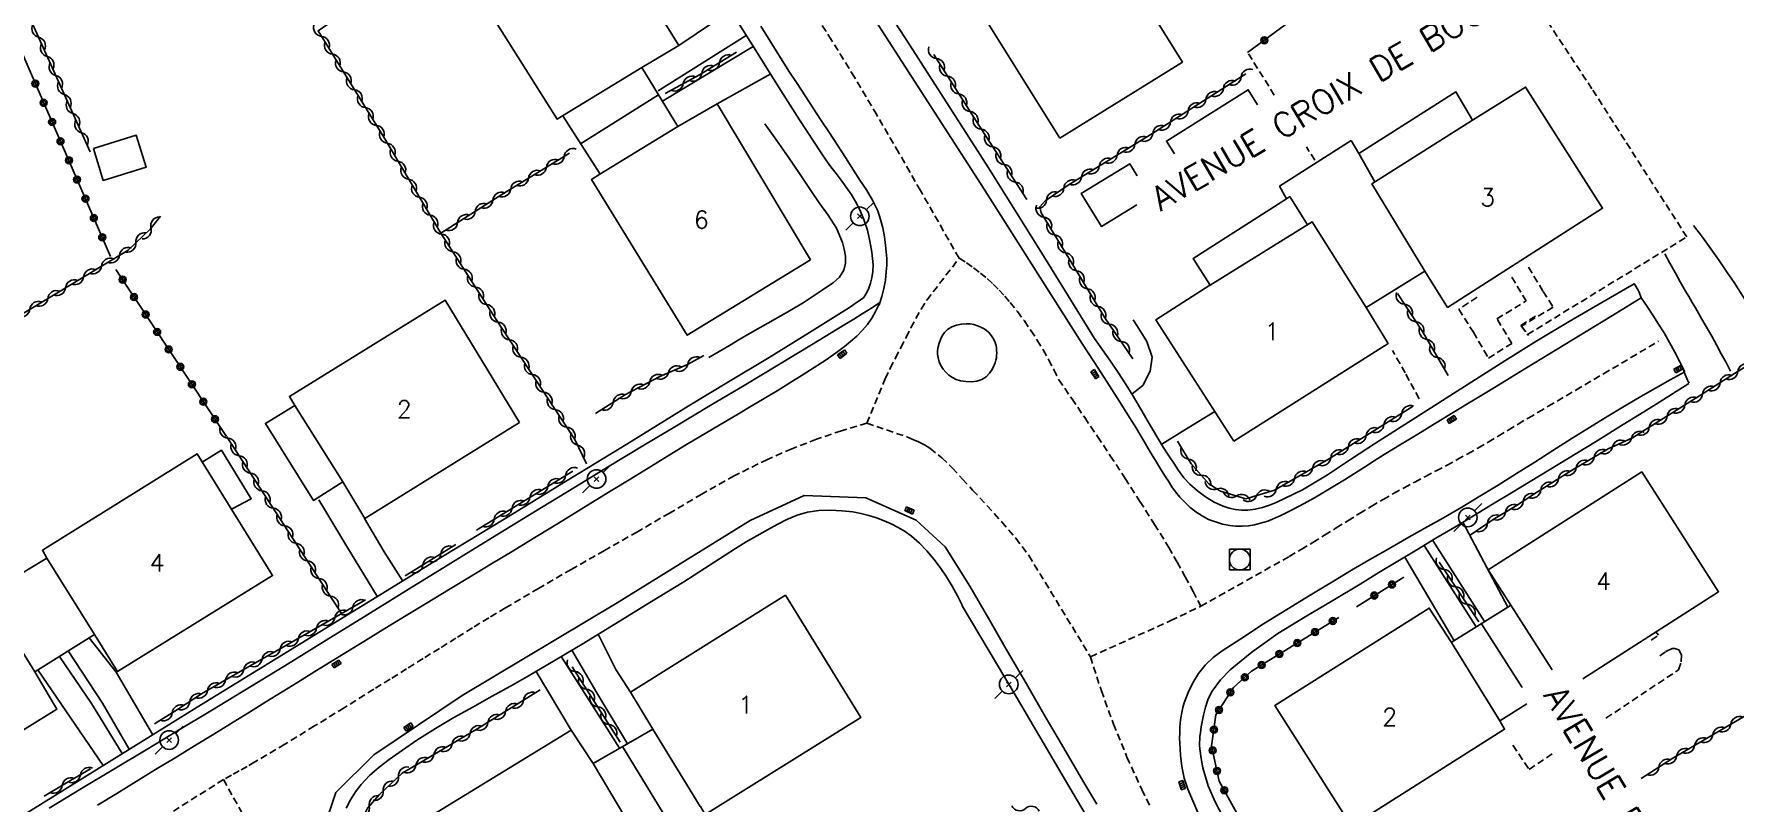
# Model space of a CAD drawing. Header units: millimetres. Extents: x 157000 to 158001, y 157000 to 158002.
# Drawn here: x 157635.6 to 157757.5, y 157422.8 to 157477.9 of the extents above; entities that cross this region are included whole.
import ezdxf
from ezdxf.enums import TextEntityAlignment as Align

# ---------------------------------------------------------------- set-up
doc = ezdxf.new("R2010")
doc.units = ezdxf.units.MM
doc.linetypes.add('DASHED', pattern=[0.75, 0.5, -0.25])
doc.layers.get('0').update_dxf_attribs({"linetype": 'CONTINUOUS'})
for name, color, linetype in [('W0001', 6, 'DASHED'), ('W0008', 7, 'CONTINUOUS'), ('W0014', 7, 'CONTINUOUS'), ('W0015', 2, 'CONTINUOUS'), ('W0017', 7, 'CONTINUOUS'), ('W0101', 7, 'CONTINUOUS'), ('W0104', 1, 'CONTINUOUS'), ('W0112', 1, 'DASHED'), ('W0211', 2, 'CONTINUOUS'), ('W0214', 2, 'CONTINUOUS'), ('W0300', 7, 'CONTINUOUS'), ('W0310', 3, 'CONTINUOUS'), ('W0323', 7, 'CONTINUOUS'), ('W0401', 7, 'CONTINUOUS'), ('W0420', 7, 'CONTINUOUS'), ('W0473', 7, 'CONTINUOUS'), ('W0989', 7, 'CONTINUOUS'), ('W0991', 7, 'CONTINUOUS')]:
    doc.layers.add(name, color=color, linetype=linetype)
doc.styles.get("Standard").update_dxf_attribs({"font": 'romans.shx', "width": 0.85})

# ---------------------------------------------------------------- blocks, each defined once
blk = doc.blocks.new('T473')
for p, q in [((-0.166667, 0.166667), (0.166667, -0.166667)), ((-0.166667, -0.166667), (0.166667, 0.166667)), ((0.500001, 0.500001), (1.000002, 1.000002)), ((-1.000002, -1.000002), (-0.500001, -0.500001))]:
    blk.add_line(p, q)
blk.add_ellipse((0, 0), major_axis=(0.471405, 0.471405), ratio=1, start_param=5.4977871438, end_param=11.780972451)
blk = doc.blocks.new('T401')
for p, q in [((-0.3, 0.3), (0, 0.3)), ((-0.3, -0.25), (-0.3, 0.3)), ((-0.3, 0.15), (0, 0.15)), ((-0.3, 0), (0, 0)), ((0, 0.3), (0, -0.25)), ((-0.3, -0.15), (0, -0.15)), ((-0.3, -0.25), (-0.3, -0.3)), ((-0.3, -0.3), (0, -0.3)), ((0, -0.3), (0, -0.25))]:
    blk.add_line(p, q)
blk = doc.blocks.new('T420')
for p, q in [((0.75, 0.75), (-0.75, 0.75)), ((-0.75, 0.75), (-0.75, -0.75)), ((0.75, 0.75), (0.75, -0.75)), ((0.75, -0.75), (-0.75, -0.75))]:
    blk.add_line(p, q)
blk.add_ellipse((0, 0), major_axis=(-0.53, 0.53), ratio=1, start_param=3.926991, end_param=10.210176)
blk = doc.blocks.new('t310o')
at = {"color": 0, "linetype": 'Continuous'}
for centre, start, end in [((-0.5, 0.38), 216.8699, 323.1304), ((0.5, -0.37), 36.8699, 143.1303)]:
    blk.add_arc(centre, 0.625, start, end, dxfattribs=at)
blk = doc.blocks.new('t323o')
at = {"color": 0, "linetype": 'Continuous'}
for radius in [0.25, 0.15]:
    blk.add_circle((0, 0), radius, dxfattribs=at)

msp = doc.modelspace()

# ---------------------------------------------------------------- linework, layer by layer
at = {"layer": 'W0001'}
for points in [[(157701.9, 157461.83), (157699.13, 157466.69), (157697.57, 157469.4), (157695.99, 157472.11), (157694.4, 157474.8), (157692.76, 157477.46), (157691.63, 157479.24)], [(157695.28, 157450.01), (157696.6, 157453.18), (157696.95, 157453.94), (157697.33, 157454.68), (157697.71, 157455.42), (157698.1, 157456.16), (157698.45, 157456.84), (157698.8, 157457.51), (157699.17, 157458.18), (157699.58, 157458.83), (157701.9, 157461.83)], [(157701.9, 157461.83), (157702.43, 157461.5), (157702.94, 157461.15), (157703.44, 157460.77), (157703.92, 157460.37), (157704.35, 157459.97), (157704.77, 157459.55), (157705.17, 157459.11), (157705.55, 157458.66), (157706.08, 157458.01), (157706.58, 157457.34), (157707.05, 157456.66), (157707.51, 157455.96), (157707.93, 157455.27), (157708.32, 157454.57), (157708.7, 157453.85), (157709.05, 157453.13), (157709.98, 157451.77), (157710.91, 157450.41), (157711.83, 157449.05), (157712.74, 157447.68), (157713.81, 157446.05), (157714.87, 157444.41), (157715.92, 157442.76), (157716.93, 157441.1), (157717.53, 157440.06), (157718.12, 157439.01), (157718.68, 157437.96), (157719.23, 157436.89)], [(157719.23, 157436.89), (157725.58, 157440.46), (157726.43, 157440.96), (157727.27, 157441.47), (157728.1, 157441.98), (157728.94, 157442.5), (157729.77, 157443.02), (157730.61, 157443.54), (157731.45, 157444.05), (157732.3, 157444.54), (157733.05, 157444.97), (157733.81, 157445.38), (157734.57, 157445.79), (157735.34, 157446.19), (157736.1, 157446.59), (157736.86, 157446.99), (157737.62, 157447.4), (157738.38, 157447.82), (157739.11, 157448.23), (157739.83, 157448.65), (157740.55, 157449.08), (157741.27, 157449.51), (157741.98, 157449.94), (157742.7, 157450.37), (157743.42, 157450.79), (157744.14, 157451.22), (157746.12, 157452.39), (157748.1, 157453.55), (157750.08, 157454.71), (157752.06, 157455.88)], [(157695.28, 157450.01), (157693.46, 157449.47), (157691.67, 157448.86), (157689.9, 157448.18), (157688.16, 157447.42), (157685.77, 157446.24), (157683.44, 157444.93), (157681.14, 157443.57), (157678.83, 157442.23), (157676.46, 157440.88), (157674.09, 157439.53), (157671.73, 157438.17), (157669.38, 157436.78), (157668.18, 157436.07), (157667, 157435.34), (157665.82, 157434.61), (157664.64, 157433.87), (157663.46, 157433.14), (157662.28, 157432.4), (157661.1, 157431.67), (157659.92, 157430.94), (157657.8, 157429.62), (157655.68, 157428.31), (157653.55, 157427.01), (157651.4, 157425.73), (157650.85, 157425.41), (157650.28, 157425.09), (157649.72, 157424.78), (157649.15, 157424.47)], [(157695.28, 157450.01), (157698.14, 157449.03), (157698.57, 157448.85), (157698.99, 157448.67), (157699.41, 157448.46), (157699.81, 157448.21), (157700.65, 157447.54), (157701.42, 157446.79), (157702.15, 157446), (157702.87, 157445.22), (157703.92, 157444.09), (157704.96, 157442.94), (157705.96, 157441.76), (157706.9, 157440.53), (157711.32, 157433.27)], [(157711.32, 157433.27), (157717.08, 157435.86), (157719.23, 157436.89)], [(157711.32, 157433.27), (157712.1, 157430.84), (157712.97, 157428.44), (157713.94, 157426.07), (157715, 157423.75), (157715.64, 157422.47)], [(157649.15, 157424.47), (157639.73, 157418.55), (157637.09, 157416.88), (157634.46, 157415.21)], [(157649.15, 157424.47), (157652.62, 157418.19)]]:
    msp.add_lwpolyline(points, dxfattribs=at)
at = {"layer": 'W0008'}
for points in [[(157753.94, 157453.7), (157753.59, 157454.41), (157753.23, 157455.11), (157752.85, 157455.8), (157752.45, 157456.48), (157752.06, 157457.12), (157751.66, 157457.76), (157751.24, 157458.38), (157750.81, 157458.99)], [(157696.15, 157458.5), (157695.9, 157458.01), (157695.63, 157457.54), (157695.32, 157457.09), (157694.97, 157456.67), (157694.57, 157456.25), (157694.12, 157455.87), (157693.67, 157455.51), (157693.2, 157455.16), (157692.37, 157454.56), (157691.51, 157454), (157690.64, 157453.46), (157689.77, 157452.91), (157688.86, 157452.34), (157687.93, 157451.78), (157687, 157451.23), (157686.07, 157450.68), (157685.14, 157450.14), (157684.21, 157449.59), (157683.28, 157449.04), (157682.35, 157448.48), (157680.98, 157447.64), (157679.6, 157446.8), (157678.23, 157445.96), (157676.86, 157445.12), (157675.48, 157444.27), (157674.11, 157443.43), (157672.74, 157442.59), (157671.36, 157441.75), (157669.85, 157440.82), (157668.33, 157439.9), (157666.8, 157438.98), (157665.28, 157438.06), (157663.76, 157437.14), (157662.24, 157436.22), (157660.72, 157435.3), (157659.2, 157434.37), (157658.03, 157433.65), (157656.86, 157432.93), (157655.69, 157432.21), (157654.52, 157431.48), (157653.36, 157430.75), (157652.19, 157430.03), (157651.02, 157429.3), (157649.85, 157428.58), (157648.46, 157427.73), (157647.07, 157426.88), (157645.68, 157426.03), (157644.28, 157425.18), (157642.89, 157424.33), (157641.5, 157423.48), (157640.11, 157422.63)]]:
    msp.add_lwpolyline(points, dxfattribs=at)
at = {"layer": 'W0014'}
for points in [[(157710.71, 157455.74), (157703.48, 157467.12), (157696.36, 157478.16), (157689.1, 157489.53), (157680.71, 157502.87), (157675.77, 157510.37), (157671.4, 157517.2), (157669.99, 157520.73), (157669.88, 157522.74), (157670.52, 157525.64), (157671.52, 157527.77), (157673.11, 157529.63), (157676.43, 157532.02), (157684.24, 157536.82), (157696.2, 157544.25), (157708.75, 157552.06), (157713.17, 157554.72)], [(157695.05, 157458.99), (157695.26, 157459.33), (157695.42, 157459.68), (157695.55, 157460.05), (157695.65, 157460.43), (157695.71, 157460.89), (157695.73, 157461.35), (157695.7, 157461.81), (157695.65, 157462.26), (157695.51, 157463.06), (157695.32, 157463.84), (157695.07, 157464.6), (157694.76, 157465.35), (157694.47, 157465.89), (157694.15, 157466.42), (157693.81, 157466.93), (157693.45, 157467.42), (157693.08, 157467.9), (157692.71, 157468.39), (157692.35, 157468.88), (157692, 157469.38), (157690.46, 157471.75), (157688.94, 157474.13), (157687.44, 157476.53), (157685.94, 157478.92)], [(157687.67, 157478.47), (157688.34, 157477.39), (157689.02, 157476.32), (157689.7, 157475.24), (157690.28, 157474.35), (157690.86, 157473.47), (157691.44, 157472.59), (157692.02, 157471.71), (157692.61, 157470.82), (157693.19, 157469.94), (157693.76, 157469.05), (157694.32, 157468.15), (157694.78, 157467.44), (157695.25, 157466.73), (157695.7, 157466), (157696.06, 157465.23), (157696.27, 157464.62), (157696.43, 157464.01), (157696.54, 157463.38), (157696.63, 157462.76), (157696.68, 157462.29), (157696.71, 157461.81), (157696.71, 157461.34), (157696.68, 157460.86), (157696.61, 157460.26), (157696.5, 157459.67), (157696.35, 157459.08), (157696.17, 157458.5)], [(157711.62, 157456.07), (157709.73, 157459.14), (157707.83, 157462.2), (157705.92, 157465.26), (157704, 157468.31), (157702.6, 157470.52), (157701.19, 157472.72), (157699.78, 157474.91), (157698.36, 157477.11), (157696.94, 157479.3)], [(157634.64, 157421.82), (157637.79, 157423.78), (157640.94, 157425.74), (157644.1, 157427.7), (157647.26, 157429.65), (157651.66, 157432.36), (157656.06, 157435.06), (157660.46, 157437.75), (157664.86, 157440.45), (157669.27, 157443.14), (157673.68, 157445.83), (157678.08, 157448.52), (157682.48, 157451.22), (157685.37, 157452.98), (157688.27, 157454.73), (157691.16, 157456.5), (157694.03, 157458.31), (157694.29, 157458.47), (157694.54, 157458.65), (157694.8, 157458.82), (157695.05, 157458.99)], [(157750.82, 157459), (157748.63, 157457.66), (157746.43, 157456.32), (157744.24, 157454.98), (157742.04, 157453.64), (157740.84, 157452.91), (157739.63, 157452.17), (157738.42, 157451.44), (157737.21, 157450.7), (157736, 157449.97), (157734.8, 157449.23), (157733.59, 157448.5), (157732.38, 157447.76), (157731.67, 157447.32), (157730.96, 157446.87), (157730.25, 157446.41), (157729.54, 157445.96), (157728.83, 157445.51), (157728.11, 157445.08), (157727.38, 157444.66), (157726.64, 157444.26), (157725.79, 157443.81), (157724.92, 157443.38), (157724.03, 157443), (157723.09, 157442.73), (157722.65, 157442.66), (157722.2, 157442.62), (157721.75, 157442.63), (157721.31, 157442.68), (157720.79, 157442.78), (157720.28, 157442.93), (157719.79, 157443.12), (157719.32, 157443.36), (157718.88, 157443.65), (157718.47, 157443.98), (157718.09, 157444.34), (157717.73, 157444.72), (157717.43, 157445.08), (157717.16, 157445.46), (157716.91, 157445.86), (157716.65, 157446.25), (157716.35, 157446.73), (157716.05, 157447.22), (157715.75, 157447.71), (157715.46, 157448.2), (157715.17, 157448.69), (157714.88, 157449.18), (157714.59, 157449.67), (157714.29, 157450.16), (157713.41, 157451.56), (157712.52, 157452.96), (157711.62, 157454.35), (157710.71, 157455.74)], [(157750.32, 157460.01), (157747.98, 157458.66), (157745.65, 157457.3), (157743.33, 157455.91), (157741.04, 157454.48), (157731.77, 157448.58), (157730.04, 157447.45), (157728.31, 157446.31), (157726.52, 157445.24), (157724.64, 157444.33), (157724.16, 157444.13), (157723.65, 157443.96), (157723.14, 157443.84), (157722.61, 157443.77), (157722.16, 157443.78), (157721.71, 157443.82), (157721.27, 157443.92), (157720.84, 157444.06), (157720.18, 157444.36), (157719.57, 157444.73), (157718.99, 157445.16), (157718.45, 157445.63), (157718.01, 157446.1), (157717.64, 157446.61), (157717.29, 157447.14), (157716.95, 157447.67), (157716.54, 157448.3), (157716.14, 157448.94), (157715.76, 157449.59), (157715.38, 157450.24), (157715.01, 157450.89), (157714.63, 157451.54), (157714.24, 157452.19), (157713.84, 157452.83), (157713.3, 157453.65), (157712.75, 157454.46), (157712.19, 157455.27), (157711.62, 157456.07)], [(157750.82, 157459), (157750.77, 157459.14), (157750.72, 157459.27), (157750.66, 157459.41), (157750.6, 157459.54), (157750.53, 157459.66), (157750.46, 157459.79), (157750.39, 157459.9), (157750.31, 157460.02)], [(157636.64, 157422.43), (157638.96, 157423.82), (157641.28, 157425.21), (157643.6, 157426.6), (157645.92, 157428), (157648.24, 157429.39), (157650.55, 157430.8), (157653.54, 157432.62), (157656.52, 157434.46), (157659.5, 157436.29), (157662.47, 157438.13), (157665.45, 157439.97), (157668.43, 157441.81), (157671.41, 157443.64), (157674.4, 157445.46), (157676.81, 157446.92), (157679.22, 157448.38), (157681.64, 157449.82), (157684.06, 157451.27), (157686.48, 157452.71), (157688.89, 157454.16), (157691.31, 157455.62), (157693.71, 157457.08), (157694.34, 157457.47), (157694.96, 157457.85), (157695.58, 157458.24), (157696.2, 157458.63)], [(157754.25, 157452.88), (157754.19, 157452.99), (157754.14, 157453.1), (157754.09, 157453.22), (157754.04, 157453.33), (157753.97, 157453.49), (157753.9, 157453.66), (157753.84, 157453.83), (157753.78, 157453.99)], [(157719.03, 157422.11), (157718.3, 157423.77), (157718.05, 157424.57), (157717.88, 157425.4), (157717.77, 157426.23), (157717.72, 157427.07), (157717.71, 157427.44), (157717.72, 157427.8), (157717.73, 157428.17), (157717.76, 157428.54), (157717.8, 157428.9), (157717.87, 157429.27), (157717.95, 157429.63), (157718.05, 157429.98), (157718.32, 157430.71), (157718.65, 157431.4), (157719.06, 157432.06), (157719.54, 157432.67), (157720.12, 157433.22), (157720.77, 157433.7), (157721.44, 157434.12), (157722.1, 157434.55), (157723.74, 157435.63), (157725.4, 157436.67), (157727.07, 157437.69), (157728.75, 157438.7), (157730.05, 157439.48), (157731.36, 157440.24), (157732.68, 157440.99), (157733.99, 157441.74), (157735.31, 157442.49), (157736.63, 157443.24), (157737.94, 157444), (157739.24, 157444.78), (157740.56, 157445.58), (157741.87, 157446.4), (157743.18, 157447.22), (157744.48, 157448.05), (157745.79, 157448.88), (157747.1, 157449.7), (157748.41, 157450.51), (157749.74, 157451.31), (157750.78, 157451.92), (157751.83, 157452.52), (157752.89, 157453.12), (157753.95, 157453.7)], [(157720.83, 157421.78), (157720.26, 157422.87), (157719.77, 157424.01), (157719.56, 157424.66), (157719.38, 157425.32), (157719.25, 157425.99), (157719.17, 157426.68), (157719.15, 157426.91), (157719.15, 157427.13), (157719.16, 157427.36), (157719.17, 157427.59), (157719.2, 157427.81), (157719.23, 157428.04), (157719.26, 157428.26), (157719.3, 157428.48), (157719.42, 157429.08), (157719.56, 157429.67), (157719.76, 157430.26), (157720.04, 157430.81), (157720.64, 157431.62), (157721.35, 157432.33), (157722.12, 157432.98), (157722.9, 157433.59), (157724.76, 157434.93), (157726.71, 157436.14), (157728.7, 157437.3), (157730.66, 157438.47), (157732.01, 157439.3), (157733.36, 157440.12), (157734.72, 157440.94), (157736.08, 157441.76), (157737.44, 157442.57), (157738.8, 157443.38), (157740.16, 157444.2), (157741.52, 157445.02), (157743.52, 157446.24), (157745.53, 157447.45), (157747.53, 157448.68), (157749.52, 157449.91), (157750.7, 157450.64), (157751.88, 157451.38), (157753.05, 157452.12), (157754.22, 157452.86)], [(157698.64, 157381.67), (157693.29, 157378.4), (157688.67, 157376.2), (157685.69, 157375.9), (157682.85, 157376.94), (157680.9, 157378.45), (157679.53, 157380.34), (157675.11, 157387.42), (157670.11, 157395.25), (157663.6, 157405.82), (157658.35, 157414.05), (157656.56, 157417.59), (157656.32, 157420.92), (157657.2, 157423.55), (157659.92, 157426.25), (157666.27, 157430.49), (157677.39, 157437.14), (157686.92, 157443.04), (157690.78, 157444.83), (157695.21, 157444.65), (157698.82, 157443.07), (157700.9, 157441.14), (157702.68, 157438.33)], [(157702.14, 157436.93), (157701.79, 157437.64), (157701.41, 157438.34), (157700.99, 157439.01), (157700.54, 157439.67), (157700.08, 157440.27), (157699.59, 157440.86), (157699.06, 157441.41), (157698.49, 157441.92), (157698.03, 157442.25), (157697.54, 157442.54), (157697.04, 157442.79), (157696.53, 157443.02), (157695.98, 157443.22), (157695.43, 157443.4), (157694.86, 157443.55), (157694.29, 157443.65), (157693.48, 157443.74), (157692.67, 157443.78), (157691.85, 157443.75), (157691.04, 157443.63), (157690.28, 157443.41), (157689.55, 157443.1), (157688.85, 157442.74), (157688.17, 157442.37), (157687.39, 157441.95), (157686.63, 157441.5), (157685.87, 157441.03), (157685.13, 157440.56), (157684.39, 157440.07), (157683.65, 157439.59), (157682.91, 157439.11), (157682.16, 157438.64), (157679.73, 157437.15), (157677.29, 157435.66), (157674.86, 157434.18), (157672.41, 157432.71), (157671.08, 157431.93), (157669.73, 157431.17), (157668.37, 157430.42), (157667.02, 157429.67), (157665.67, 157428.91), (157664.34, 157428.12), (157663.02, 157427.29), (157661.74, 157426.42), (157661.02, 157425.9), (157660.31, 157425.35), (157659.63, 157424.76), (157659.01, 157424.11), (157658.61, 157423.58), (157658.25, 157423.02), (157657.94, 157422.43)], [(157702.68, 157438.33), (157704.03, 157435.99), (157705.37, 157433.66), (157706.73, 157431.33), (157708.08, 157429), (157709, 157427.42), (157709.92, 157425.85), (157710.84, 157424.27), (157711.77, 157422.7)], [(157702.13, 157436.93), (157703.99, 157433.8), (157705.84, 157430.67), (157707.68, 157427.54), (157709.53, 157424.4), (157710.93, 157422.01)]]:
    msp.add_lwpolyline(points, dxfattribs=at)
at = {"layer": 'W0015'}
msp.add_lwpolyline([(157703.47, 157456.9), (157703.22, 157457), (157702.96, 157457.08), (157702.69, 157457.13), (157702.42, 157457.14), (157702.07, 157457.11), (157701.72, 157457.04), (157701.38, 157456.91), (157701.07, 157456.72), (157700.86, 157456.51), (157700.69, 157456.27), (157700.56, 157456.01), (157700.46, 157455.74), (157700.4, 157455.48), (157700.36, 157455.22), (157700.36, 157454.96), (157700.4, 157454.7), (157700.48, 157454.41), (157700.6, 157454.14), (157700.76, 157453.89), (157700.95, 157453.67), (157701.17, 157453.46), (157701.43, 157453.28), (157701.7, 157453.15), (157701.99, 157453.05), (157702.38, 157452.99), (157702.77, 157452.97), (157703.16, 157453.02), (157703.53, 157453.15), (157703.83, 157453.34), (157704.07, 157453.59), (157704.26, 157453.87), (157704.42, 157454.17), (157704.48, 157454.34), (157704.53, 157454.52), (157704.57, 157454.69), (157704.59, 157454.87), (157704.6, 157455.05), (157704.59, 157455.23), (157704.58, 157455.41), (157704.55, 157455.59), (157704.49, 157455.8), (157704.4, 157456.01), (157704.28, 157456.19), (157704.15, 157456.37), (157704, 157456.53), (157703.84, 157456.67), (157703.66, 157456.79)], close=True, dxfattribs=at)
at = {"layer": 'W0017'}
for points in [[(157681.81, 157477.09), (157685.52, 157479.6)], [(157686.64, 157477.81), (157680.31, 157473.84)], [(157680.62, 157473.1), (157687.14, 157477.01)], [(157688.39, 157475.04), (157684.54, 157472.89)], [(157714.31, 157452.11), (157715.07, 157452.72), (157715.61, 157453.74), (157715.75, 157454.74), (157715.36, 157455.87), (157714.87, 157456.67), (157714.38, 157457.43)], [(157716.44, 157448.51), (157717.89, 157449.42), (157720.23, 157450.84)], [(157660.18, 157437.57), (157657.91, 157441.3), (157655.98, 157444.51)], [(157659.27, 157443.19), (157660.68, 157440.8), (157662, 157438.68)], [(157738.03, 157442.91), (157741.24, 157436.82)], [(157735.26, 157441.24), (157738.99, 157435.42)], [(157739.58, 157435.79), (157735.87, 157441.61)], [(157737.4, 157434.42), (157733.86, 157440.4)], [(157644.07, 157427.68), (157641.45, 157432.17), (157639.52, 157434.63)], [(157676.01, 157434.9), (157677.29, 157432.36), (157678.33, 157430.73)], [(157637.39, 157433.3), (157639.69, 157429.92), (157641.89, 157426.33)], [(157638.02, 157433.7), (157640.46, 157429.94), (157642.39, 157426.64)], [(157673.36, 157433.28), (157675.57, 157429.85), (157677.55, 157426.71)], [(157678.12, 157427.04), (157675.92, 157430.68), (157674.13, 157433.75)], [(157640.51, 157425.48), (157635.83, 157432.33)], [(157674.09, 157428.02), (157671.58, 157432.21)]]:
    msp.add_lwpolyline(points, dxfattribs=at)
at = {"layer": 'W0101'}
for points in [[(157679.14, 157475.51), (157681.81, 157477.09), (157674.87, 157488.26), (157666.17, 157482.77), (157673.07, 157471.81), (157673.47, 157472.05)], [(157710.39, 157486.73), (157710.38, 157486.74), (157710.97, 157487.04), (157717.91, 157475.89), (157709.12, 157470.44)], [(157709.12, 157470.44), (157702.18, 157481.56), (157704.76, 157483.24)], [(157679.14, 157475.51), (157673.47, 157472.05)], [(157735.3, 157460.91), (157736.93, 157458.31), (157748.04, 157465.42), (157742.52, 157474.1), (157738.71, 157471.74)], [(157691.25, 157461.72), (157684.54, 157472.89), (157681.73, 157471.28)], [(157681.73, 157471.28), (157676.13, 157467.85)], [(157735.3, 157460.91), (157731.49, 157467.16), (157738.71, 157471.74)], [(157676.13, 157467.85), (157675.54, 157467.48), (157682.41, 157456.32), (157691.25, 157461.72)], [(157719.9, 157459.9), (157727.22, 157464.44), (157731.1, 157458.3)], [(157719.89, 157459.91), (157716.01, 157457.42), (157721.59, 157448.73)], [(157654.26, 157451.29), (157653.88, 157451.93), (157665.04, 157458.84), (157670.37, 157450.05)], [(157721.59, 157448.73), (157732.68, 157455.73), (157731.1, 157458.3)], [(157657.71, 157445.81), (157654.26, 157451.29)], [(157670.37, 157450.05), (157659.28, 157443.19), (157657.71, 157445.81)], [(157639.89, 157434.86), (157641.55, 157432.21), (157652.67, 157439.09), (157647.25, 157447.82), (157636.16, 157440.91), (157636.49, 157440.33)], [(157746.63, 157431.7), (157756.37, 157437.93), (157750.86, 157446.52), (157739.83, 157439.51), (157741.46, 157436.96), (157744.44, 157432.33)], [(157639.89, 157434.86), (157636.49, 157440.33)], [(157635.62, 157432.2), (157631.79, 157438.35), (157624.38, 157433.75)], [(157689.44, 157437.69), (157678.33, 157430.73), (157679.94, 157428.09)], [(157683.35, 157422.53), (157683.68, 157421.97), (157694.86, 157428.92), (157689.44, 157437.69)], [(157626.14, 157422.67), (157637.2, 157429.52), (157635.62, 157432.2)], [(157675.66, 157425.62), (157674.09, 157428.02), (157662.88, 157421.15), (157668.31, 157412.35), (157679.39, 157419.3), (157679.09, 157419.85), (157679.1, 157419.86)], [(157683.33, 157422.54), (157679.94, 157428.09)], [(157675.66, 157425.62), (157679.09, 157419.85)]]:
    msp.add_lwpolyline(points, dxfattribs=at)
msp.add_lwpolyline([(157737.2, 157434.29), (157735.61, 157436.76), (157724.54, 157429.77), (157730.05, 157421.14), (157741.02, 157428.08), (157740.67, 157428.67)], close=True, dxfattribs=at)
at = {"layer": 'W0104'}
for points in [[(157681.73, 157471.28), (157679.14, 157475.51)], [(157680.34, 157473.55), (157674.76, 157470.04)], [(157723.31, 157472.83), (157722.63, 157473.91), (157716.77, 157470.23), (157717.34, 157469.32)], [(157738.71, 157471.74), (157737.53, 157473.76), (157730.56, 157469.34), (157730.01, 157470.27), (157724.88, 157467.01), (157725.38, 157466.09), (157718.68, 157461.81), (157719.9, 157459.9), (157719.89, 157459.91)], [(157673.47, 157472.05), (157673.48, 157472.05), (157676.15, 157467.85), (157676.13, 157467.85)], [(157714.67, 157467.74), (157714.14, 157468.61), (157710.66, 157466.48), (157712.11, 157464.11), (157714.65, 157465.66)], [(157730.56, 157469.34), (157731.72, 157467.31)], [(157725.38, 157466.09), (157725.61, 157466.25), (157726.88, 157464.23)], [(157731.1, 157458.3), (157735.31, 157460.91), (157735.3, 157460.91)], [(157657.71, 157445.81), (157655.61, 157444.47), (157652.15, 157450), (157654.26, 157451.29)], [(157647.61, 157447.23), (157649, 157448.07), (157651.14, 157444.6), (157649.72, 157443.84)], [(157636.49, 157440.33), (157634.43, 157439.1), (157632.7, 157441.89), (157629.86, 157440.09), (157623.04, 157435.93), (157624.38, 157433.75)], [(157741.46, 157436.96), (157741.45, 157436.95), (157737.19, 157434.29), (157737.2, 157434.29)], [(157635.62, 157432.2), (157639.89, 157434.86)], [(157739.36, 157435.64), (157742.29, 157431.07)], [(157740.67, 157428.67), (157742.61, 157429.89)], [(157679.94, 157428.09), (157675.66, 157425.62)], [(157677.76, 157426.83), (157681.21, 157421.19)]]:
    msp.add_lwpolyline(points, dxfattribs=at)
msp.add_lwpolyline([(157639.82, 157469.69), (157642.89, 157470.65), (157643.61, 157468.37), (157640.53, 157467.41)], close=True, dxfattribs=at)
at = {"layer": 'W0112'}
for points in [[(157743.23, 157457.69), (157742.19, 157457.02), (157742.67, 157456.37), (157754.08, 157463.36), (157747.28, 157473.98), (157743.52, 157479.67)], [(157724.5, 157473.53), (157722.66, 157476.48)], [(157727.41, 157468.86), (157726.81, 157469.82)], [(157739.05, 157459.04), (157737.73, 157458.18), (157738.78, 157456.53), (157739.86, 157454.68), (157741.54, 157455.73), (157740.46, 157457.5), (157740.46, 157457.49), (157742.57, 157458.77), (157741.46, 157460.6)], [(157742.73, 157461.19), (157743.79, 157459.45), (157743.79, 157459.46), (157744.49, 157458.33), (157742.23, 157456.96), (157742.73, 157456.3)], [(157734.89, 157451.76), (157733.89, 157453.62), (157732.98, 157455.22)], [(157751.54, 157434.46), (157752.06, 157434.81), (157751.87, 157435.06)], [(157748.29, 157428.87), (157753.48, 157432.33), (157753.68, 157432.9), (157753.7, 157433.42), (157753.52, 157433.77), (157753.23, 157433.87), (157753.04, 157433.86), (157752.55, 157433.63), (157752.14, 157433.33)], [(157741.61, 157426.93), (157742.77, 157425.2), (157744.64, 157426.44)]]:
    msp.add_lwpolyline(points, dxfattribs=at)
at = {"layer": 'W0211'}
msp.add_lwpolyline([(157752.5, 157462.14), (157752.87, 157461.47), (157753.24, 157460.81), (157753.62, 157460.14), (157753.99, 157459.48), (157754.23, 157459.08), (157754.46, 157458.67), (157754.7, 157458.27), (157754.94, 157457.86), (157755.17, 157457.46), (157755.41, 157457.06), (157755.64, 157456.65), (157755.87, 157456.24), (157756.22, 157455.62), (157756.56, 157454.99), (157756.9, 157454.36), (157757.23, 157453.73)], dxfattribs=at)
at = {"layer": 'W0214'}
msp.add_lwpolyline([(157754.57, 157464.17), (157755.2, 157463.35), (157755.81, 157462.52), (157756.41, 157461.67), (157756.99, 157460.82), (157757.47, 157460.1), (157757.94, 157459.38), (157758.38, 157458.65), (157758.78, 157457.88), (157759.05, 157457.29), (157759.29, 157456.68), (157759.5, 157456.05), (157759.67, 157455.42)], dxfattribs=at)
at = {"layer": 'W0300'}
msp.add_lwpolyline([(157687.96, 157471.46), (157688.81, 157470.29), (157689.64, 157469.1), (157690.46, 157467.91), (157691.26, 157466.7), (157691.87, 157465.81), (157692.51, 157464.92), (157693.1, 157463.98), (157693.53, 157462.96), (157693.66, 157462.49), (157693.76, 157461.99), (157693.76, 157461.47), (157693.64, 157460.97), (157693.32, 157460.47), (157692.87, 157460.07), (157692.39, 157459.76), (157691.93, 157459.46), (157690.72, 157458.64), (157689.46, 157457.9), (157688.18, 157457.19), (157686.92, 157456.47), (157686.18, 157456.03), (157685.44, 157455.59), (157684.7, 157455.16), (157683.95, 157454.72)], dxfattribs=at)
at = {"layer": 'W0310'}
for points in [[(157632.28, 157492.68), (157631.37, 157492.07), (157630.67, 157491.69), (157630.02, 157490.95), (157631.66, 157487.1), (157635.24, 157479.11), (157639.58, 157469.46)], [(157664.74, 157463.64), (157660.64, 157470.51), (157655.93, 157478.14), (157663.96, 157483.7), (157676.41, 157491.91)], [(157685.93, 157476.6), (157683.28, 157474.99), (157680.81, 157473.63)], [(157706.75, 157466.04), (157703.32, 157471.36), (157700.09, 157476.44)], [(157722.47, 157475.04), (157715.73, 157470.76), (157709.79, 157467.12), (157708.07, 157465.94), (157707.68, 157465.52), (157707.79, 157465.08), (157709.84, 157461.72), (157712.35, 157457.56), (157714.37, 157454.63)], [(157673.97, 157469.37), (157669.1, 157466.41), (157664.74, 157463.64), (157668.69, 157457.45), (157674.35, 157448.85), (157675.18, 157447.09)], [(157627.26, 157456.17), (157628.33, 157454.01), (157642.3, 157462.41), (157643.92, 157463.95), (157644.63, 157464.86)], [(157736.96, 157453.42), (157735.12, 157456.58), (157733.33, 157459.31)], [(157675.83, 157450.71), (157677.98, 157452.06), (157680.43, 157453.36), (157682.42, 157454.23), (157683.6, 157454.86)], [(157759.45, 157454.77), (157757.51, 157453.57), (157755.06, 157452.01), (157751.05, 157449.51), (157750.18, 157448.97), (157748.45, 157448.17), (157745.81, 157446.62), (157743.39, 157445.09), (157741.79, 157444.06), (157740.2, 157443.12), (157738.56, 157441.98)], [(157717.57, 157448.73), (157718.55, 157447.11), (157719.8, 157445.66), (157720.64, 157445.15), (157722.46, 157444.58), (157724.52, 157445.21), (157728.38, 157447.43), (157734.47, 157451.22)], [(157649.38, 157449.04), (157657.62, 157436.37)], [(157674.2, 157446.58), (157667.28, 157442.35)], [(157665.81, 157441.32), (157662.18, 157439.07)], [(157736.33, 157440.06), (157739.16, 157435.78)], [(157659.34, 157437.36), (157654.01, 157434.29), (157649.84, 157431.93), (157647.57, 157430.61), (157645.85, 157429.49), (157644.2, 157428.46)], [(157750.82, 157424.55), (157753.09, 157426), (157759.82, 157429.94), (157769.55, 157436.27)], [(157677.6, 157427.16), (157674.16, 157432.54)], [(157671.85, 157430.91), (157667.39, 157428.12), (157663.4, 157425.77), (157661.96, 157424.93), (157660.33, 157423.41), (157659.48, 157422.42), (157659.05, 157421.55), (157658.95, 157420.19), (157659.13, 157417.98), (157659.65, 157416.3), (157662.39, 157411.98), (157665.29, 157407.65), (157667.92, 157403.43), (157670.47, 157399.87), (157679.64, 157405.77), (157687.75, 157410.59)], [(157639.62, 157425.23), (157637.88, 157424.23), (157636.29, 157423.29)]]:
    msp.add_lwpolyline(points, dxfattribs=at)
at = {"layer": 'W0323'}
for points in [[(157627.4, 157493.57), (157630.49, 157486.26), (157641.04, 157461.97)], [(157722.58, 157476.57), (157728.08, 157480.63)], [(157649.36, 157449.05), (157641.42, 157461.03)], [(157733.79, 157438.98), (157730.4, 157436.86)], [(157729.13, 157436.09), (157722.86, 157432.23), (157721.57, 157431.06), (157720.32, 157429.11), (157720, 157426.89), (157720.56, 157424.36), (157721.95, 157421.8), (157723.84, 157418.71), (157728.49, 157410.76)]]:
    msp.add_lwpolyline(points, dxfattribs=at)

# ---------------------------------------------------------------- block references
at = {"layer": 'W0310'}
for p, rotation in [((157635.89, 157477.67), 294.1659962154371), ((157656.18, 157477.74), 121.6724572430661), ((157636.5, 157476.3), 294.1659962154371), ((157656.96, 157476.46), 121.6724572430661), ((157637.12, 157474.93), 294.1659962154371), ((157657.75, 157475.19), 121.6724572430661), ((157684.72, 157475.86), 211.1409463611355), ((157700.28, 157476.15), 122.3734279782145), ((157658.54, 157473.91), 121.6724572430661), ((157682.12, 157474.36), 208.8411099109332), ((157683.44, 157475.09), 211.1409463611355), ((157701.08, 157474.88), 122.3734279782145), ((157720.85, 157474.01), 212.4458713537779), ((157722.12, 157474.82), 212.4458713537779), ((157637.73, 157473.56), 294.1659962154371), ((157659.33, 157472.63), 121.6724572430661), ((157701.88, 157473.61), 122.3734279782145), ((157719.59, 157473.21), 212.4458713537779), ((157638.35, 157472.2), 294.1659962154371), ((157660.11, 157471.36), 121.6724572430661), ((157702.69, 157472.35), 122.3734279782145), ((157717.06, 157471.6), 212.4458713537779), ((157718.32, 157472.4), 212.4458713537779), ((157638.96, 157470.83), 294.1659962154371), ((157660.9, 157470.08), 120.8214192563761), ((157703.49, 157471.08), 122.8386059128341), ((157715.79, 157470.79), 212.4458713537779), ((157673.58, 157469.14), 211.3294399474015), ((157704.31, 157469.82), 122.8386059128341), ((157713.23, 157469.22), 211.4728321213423), ((157714.51, 157470.01), 211.4728321213423), ((157661.66, 157468.79), 120.8214192563761), ((157672.3, 157468.36), 211.3294399474015), ((157705.12, 157468.56), 122.8386059128341), ((157711.95, 157468.44), 211.4728321213423), ((157662.43, 157467.5), 120.8214192563761), ((157669.74, 157466.8), 211.3294399474015), ((157671.02, 157467.58), 211.3294399474015), ((157705.93, 157467.3), 122.8386059128341), ((157709.41, 157466.86), 214.3600740074399), ((157710.67, 157467.66), 211.4728321213423), ((157663.2, 157466.21), 120.8214192563761), ((157668.46, 157466), 212.4270048864284), ((157708.17, 157466.01), 214.3600740074399), ((157663.97, 157464.92), 120.8214192563761), ((157665.93, 157464.39), 212.4270048864284), ((157667.2, 157465.2), 212.4270048864284), ((157707.97, 157464.78), 301.4474851909883), ((157642.87, 157462.96), 43.60281897288388), ((157643.95, 157464), 51.57616973355079), ((157664.78, 157463.56), 302.5903176311207), ((157708.75, 157463.5), 301.4474851909883), ((157641.69, 157462.05), 31.05417398556203), ((157665.59, 157462.3), 302.5903176311207), ((157709.53, 157462.22), 301.4474851909883), ((157640.4, 157461.27), 31.05417398556203), ((157666.4, 157461.04), 302.5903176311207), ((157710.31, 157460.94), 301.1196107075029), ((157637.83, 157459.72), 31.05417398556203), ((157639.12, 157460.5), 31.05417398556203), ((157667.21, 157459.77), 302.5903176311207), ((157711.09, 157459.65), 301.1196107075029), ((157635.26, 157458.18), 31.05417398556203), ((157636.55, 157458.95), 31.05417398556203), ((157668.02, 157458.51), 302.5903176311207), ((157711.86, 157458.37), 301.1196107075029), ((157733.83, 157458.54), 123.1982912344795), ((157668.83, 157457.25), 303.3042535847006), ((157712.67, 157457.1), 304.5840541031437), ((157734.65, 157457.29), 123.1982912344795), ((157669.65, 157455.99), 303.3042535847006), ((157713.52, 157455.87), 304.5840541031437), ((157735.45, 157456.02), 120.2598201729993), ((157670.47, 157454.74), 303.3042535847006), ((157736.2, 157454.72), 120.2598201729993), ((157671.3, 157453.49), 303.3042535847006), ((157681.06, 157453.64), 23.74082746787129), ((157682.44, 157454.24), 27.77656380931648), ((157757.74, 157453.71), 211.7247726972466), ((157672.12, 157452.23), 303.3042535847006), ((157678.39, 157452.28), 27.93603386152494), ((157679.72, 157452.98), 27.93603386152494), ((157755.21, 157452.1), 212.5528316909499), ((157756.47, 157452.91), 212.5528316909499), ((157672.94, 157450.98), 303.3042535847006), ((157677.1, 157451.51), 32.04365853379122), ((157753.94, 157451.31), 211.9257647659295), ((157673.77, 157449.72), 303.3042535847006), ((157732.37, 157449.91), 31.88868446496685), ((157733.64, 157450.7), 31.88868446496685), ((157751.39, 157449.72), 211.9257647659295), ((157752.67, 157450.51), 211.9257647659295), ((157649.45, 157448.94), 303.0454830258632), ((157674.54, 157448.44), 295.486112601224), ((157731.1, 157449.12), 31.88868446496685), ((157750.11, 157448.94), 204.7226430767434), ((157650.26, 157447.68), 303.0454830258632), ((157718.35, 157447.44), 301.1972343739307), ((157728.55, 157447.53), 31.88868446496685), ((157729.82, 157448.33), 31.88868446496685), ((157747.44, 157447.58), 210.5338377074362), ((157748.75, 157448.31), 204.7226430767434), ((157651.08, 157446.43), 303.0454830258632), ((157673.68, 157446.27), 211.4523537648742), ((157719.28, 157446.27), 310.8326532434807), ((157725.95, 157446.03), 29.90001966859736), ((157727.25, 157446.78), 29.90001966859736), ((157744.88, 157446.03), 212.3265373749171), ((157746.15, 157446.82), 210.5338377074362), ((157651.9, 157445.17), 303.0454830258632), ((157671.12, 157444.7), 211.4523537648742), ((157672.4, 157445.48), 211.4523537648742), ((157720.39, 157445.3), 328.4154466634096), ((157724.65, 157445.28), 29.90001966859736), ((157743.61, 157445.22), 212.3265373749171), ((157652.72, 157443.91), 303.0454830258632), ((157669.84, 157443.92), 211.4523537648742), ((157721.8, 157444.79), 342.6084020198063), ((157723.23, 157444.81), 17.04226777497899), ((157741.07, 157443.63), 210.4906877408825), ((157742.35, 157444.41), 212.7894220372116), ((157653.54, 157442.65), 303.0454830258632), ((157668.56, 157443.14), 211.4523537648742), ((157739.79, 157442.84), 214.7424182664691), ((157654.35, 157441.4), 303.0454830258632), ((157655.17, 157440.14), 303.0454830258632), ((157663.45, 157439.86), 211.7638221544766), ((157664.73, 157440.65), 211.7638221544766), ((157655.99, 157438.88), 303.0454830258632), ((157736.68, 157439.53), 303.4235053680492), ((157656.81, 157437.62), 303.0454830258632), ((157737.5, 157438.28), 303.4235053680492), ((157658.42, 157436.82), 209.9273549934265), ((157738.33, 157437.03), 303.4235053680492), ((157655.82, 157435.33), 209.9273549934265), ((157657.12, 157436.07), 209.9273549934265), ((157653.21, 157433.84), 209.4170396201394), ((157654.52, 157434.58), 209.9273549934265), ((157651.91, 157433.1), 209.4170396201394), ((157649.3, 157431.62), 210.342789764946), ((157650.6, 157432.36), 209.4170396201394), ((157674.37, 157432.21), 122.5730073191822), ((157646.73, 157430.06), 212.8542570097934), ((157648, 157430.86), 210.342789764946), ((157670.66, 157430.16), 212.0492623511378), ((157675.18, 157430.95), 122.5730073191822), ((157645.47, 157429.26), 212.1615616896885), ((157669.38, 157429.36), 212.0492623511378), ((157675.99, 157429.69), 122.5730073191822), ((157666.83, 157427.79), 210.4185030301987), ((157668.11, 157428.57), 212.0492623511378), ((157676.79, 157428.42), 122.5730073191822), ((157755.95, 157427.67), 30.33150078716786), ((157757.24, 157428.43), 30.33150078716786), ((157665.54, 157427.03), 210.4185030301987), ((157754.65, 157426.91), 30.33150078716786), ((157662.95, 157425.51), 210.3185477320572), ((157664.24, 157426.27), 210.4185030301987), ((157752.09, 157425.36), 32.69774940164301), ((157753.36, 157426.15), 30.33150078716786), ((157637.58, 157424.05), 210.5111926464253), ((157638.88, 157424.8), 209.9711919067944), ((157661.7, 157424.69), 222.9164473444852), ((157660.6, 157423.67), 222.9164473444852), ((157659.6, 157422.56), 229.4370110682303), ((157706.66, 157422.39), 349.4672881774481)]:
    msp.add_blockref('t310o', p, dxfattribs=dict(at, rotation=rotation))
at = {"layer": 'W0323'}
for p, rotation in [((157723.79, 157477.46), 36.43899218900027), ((157635.66, 157474.35), 293.4857985257115), ((157636.26, 157472.97), 293.4857985257115), ((157636.86, 157471.6), 293.4857985257115), ((157637.46, 157470.22), 293.4857985257115), ((157638.06, 157468.85), 293.4857985257115), ((157638.65, 157467.47), 293.4857985257115), ((157639.25, 157466.1), 293.4857985257115), ((157639.85, 157464.72), 293.4857985257115), ((157640.45, 157463.34), 293.4857985257115), ((157641.91, 157460.3), 123.5363946990289), ((157642.73, 157459.05), 123.5363946990289), ((157643.56, 157457.8), 123.5363946990289), ((157644.39, 157456.55), 123.5363946990289), ((157645.22, 157455.3), 123.5363946990289), ((157646.05, 157454.05), 123.5363946990289), ((157646.88, 157452.8), 123.5363946990289), ((157647.71, 157451.55), 123.5363946990289), ((157648.54, 157450.3), 123.5363946990289), ((157732.95, 157438.45), 212.0403224333581), ((157731.68, 157437.66), 212.0403224333581), ((157728.7, 157435.83), 211.6605302730134), ((157726.15, 157434.25), 211.6605302730134), ((157727.42, 157435.04), 211.6605302730134), ((157724.87, 157433.47), 211.6605302730134), ((157722.39, 157431.8), 222.0262689175988), ((157723.59, 157432.68), 211.6605302730134), ((157721.35, 157430.72), 237.2915398110942), ((157720.54, 157429.46), 237.2915398110942), ((157720.17, 157428.04), 261.9494047945159), ((157720.08, 157426.56), 282.44495444343), ((157720.4, 157425.09), 282.44495444343), ((157720.92, 157423.7), 298.3953581390563)]:
    msp.add_blockref('t323o', p, dxfattribs=dict(at, rotation=rotation))
at = {"layer": 'W0401'}
for p, rotation in [((157693.43, 157455.08), 126.8491430965403), ((157753.57, 157453.77), 298.4706916544254), ((157711.77, 157453.6), 32.90909815801605), ((157737.15, 157450.4), 121.3042316037838), ((157698.28, 157443.62), 246.3331393044284), ((157657.17, 157432.88), 121.7218020488817), ((157662.49, 157428.11), 303.6900524256769), ((157718.03, 157424.12), 17.06991679351317)]:
    msp.add_blockref('T401', p, dxfattribs=dict(at, rotation=rotation))
at = {"layer": 'W0420'}
msp.add_blockref('T420', (157722.03, 157440.24), dxfattribs=at)
at = {"layer": 'W0473'}
for p in [(157694.78, 157464.84), (157675.9, 157446.01), (157738.38, 157443.26), (157705.46, 157431.29), (157645.25, 157427.3)]:
    msp.add_blockref('T473', p, dxfattribs=at)

# ---------------------------------------------------------------- texts
at = {"layer": 'W0989'}
for s, rotation, p in [('AVENUE CROIX DE BOURGOGNE', 30.5127, (157716.36, 157465.18)), ('AVENUE PRIEURE DE NOTRE-DAME', 300.4101, (157743.77, 157430.51))]:
    msp.add_text(s, height=1.75, rotation=rotation, dxfattribs=at).set_placement(p)
at = {"layer": 'W0991'}
for s, p in [('3', (157739.81, 157466.2)), ('6', (157683.42, 157464.6)), ('1', (157724.35, 157456.58)), ('2', (157662.11, 157451.01)), ('4', (157644.39, 157440.01)), ('4', (157748.12, 157438.69)), ('1', (157686.59, 157429.83)), ('2', (157732.78, 157428.95))]:
    msp.add_text(s, height=1.25, dxfattribs=at).set_placement(p, align=Align.MIDDLE_CENTER)

doc.saveas('drawing.dxf')
